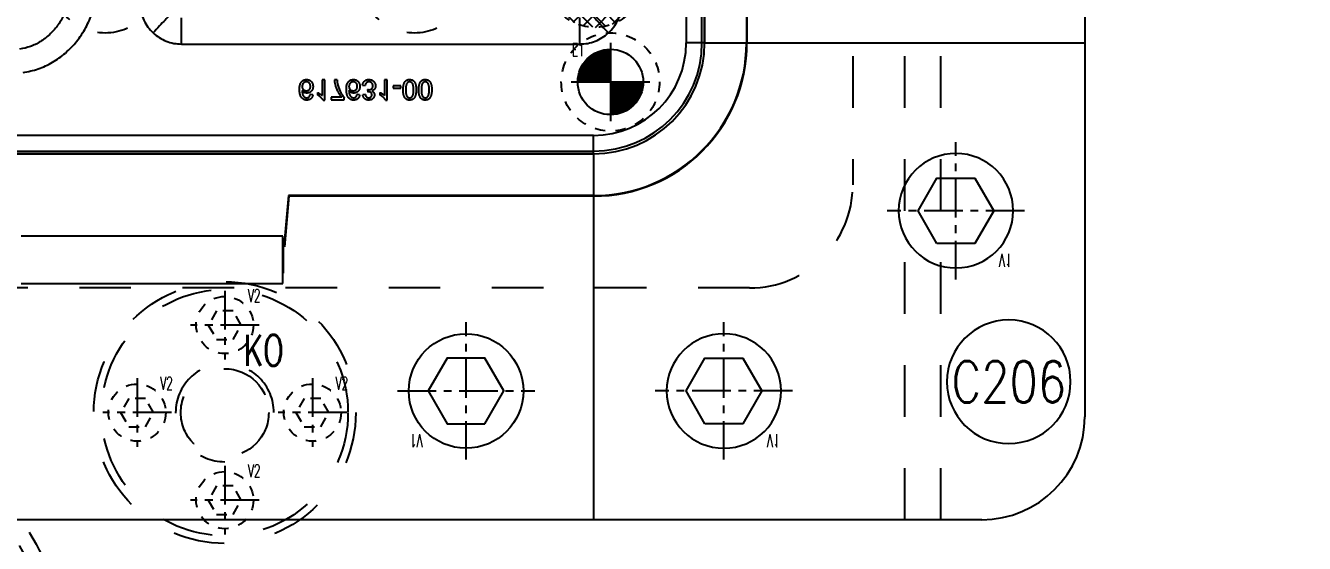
# Model space of a CAD drawing. Extents: x 14103 to 19353, y -3233 to 932.
# Drawn here: x 14914.5 to 15162.5, y 189.5 to 290 of the extents above; entities that cross this region are included whole.
import ezdxf
from ezdxf.enums import TextEntityAlignment as Align

# ---------------------------------------------------------------- set-up
doc = ezdxf.new("R2010")
doc.units = 0
doc.header["$LTSCALE"] = 20
doc.header["$MEASUREMENT"] = 0
doc.linetypes.add('CENTER', pattern=[0.6, 0.375, -0.075, 0.075, -0.075])
doc.linetypes.add('HIDDEN', pattern=[0.2, 0.1, -0.1])
doc.layers.get('0').update_dxf_attribs({"linetype": 'CONTINUOUS'})
doc.layers.get('DEFPOINTS').update_dxf_attribs({"linetype": 'CONTINUOUS'})
for name, color, linetype in [('3a', 7, 'CONTINUOUS'), ('3a-ep', 7, 'CONTINUOUS'), ('DIM', 3, 'CONTINUOUS'), ('HIDDEN', 2, 'HIDDEN'), ('HOLD DOWN', 7, 'CONTINUOUS'), ('MXB', 3, 'CONTINUOUS'), ('SCREW', 7, 'CONTINUOUS'), ('SUP', 4, 'HIDDEN'), ('WATER', 9, 'HIDDEN')]:
    doc.layers.add(name, color=color, linetype=linetype)
doc.styles.add('lxy2', font='txt.shx', dxfattribs={"width": 0.6})
doc.styles.add('LXY4', font='simplex.shx', dxfattribs={"width": 0.7, "height": 6})
doc.styles.get("Standard").update_dxf_attribs({"font": 'txt.shx', "width": 0.5, "bigfont": 'hztxt.shx'})
doc.dimstyles.new('10', dxfattribs={"dimtxt": 10, "dimasz": 5, "dimexe": 2.5, "dimexo": 0, "dimgap": 1, "dimtad": 0, "dimdsep": 46, "dimtxsty": 'lxy2', "dimcen": -3, "dimclrd": 113, "dimclre": 113, "dimclrt": 3, "dimazin": 2, "dimtfac": 1, "dimtofl": 0, "dimtmove": 0, "dimatfit": 3, "dimfxl": 1, "dimtolj": 1, "dimtzin": 0, "dimarcsym": 0})
doc.dimstyles.new('15', dxfattribs={"dimtxt": 15, "dimasz": 8, "dimexe": 8, "dimexo": 0, "dimgap": 1, "dimtad": 0, "dimdsep": 46, "dimtxsty": 'lxy2', "dimcen": -3, "dimclrd": 113, "dimclre": 113, "dimclrt": 3, "dimazin": 2, "dimtfac": 1, "dimtofl": 0, "dimtmove": 0, "dimatfit": 3, "dimfxl": 1, "dimtolj": 1, "dimtzin": 0, "dimarcsym": 0})

# ---------------------------------------------------------------- blocks, each defined once
blk = doc.blocks.new('*D282')
at = {"layer": 'DEFPOINTS', "color": 0}
for p in [(15211.53, 699.09), (15315.84, 699.09), (14749.94, 164.09)]:
    blk.add_point(p, dxfattribs=at)
at = {"layer": 'DIM', "color": 113, "lineweight": -2}
blk.add_line((15211.53, 699.09), (15315.84, 699.09), dxfattribs=at)
at = {"layer": 'DIM', "color": 3, "insert": (15328.84, 699.09), "char_height": 15, "attachment_point": 5, "style": 'lxy2'}
blk.add_mtext('\\A1;535', dxfattribs=at)
blk = doc.blocks.new('*D109')
at = {"layer": 'DEFPOINTS', "color": 0}
for p in [(15292.93, 299.09), (15315.84, 299.09), (14749.94, 164.09)]:
    blk.add_point(p, dxfattribs=at)
at = {"layer": 'DIM', "color": 113, "lineweight": -2}
blk.add_line((15292.93, 299.09), (15315.84, 299.09), dxfattribs=at)
at = {"layer": 'DIM', "color": 3, "insert": (15323.84, 299.09), "char_height": 10, "attachment_point": 5, "style": 'lxy2'}
blk.add_mtext('\\A1;135', dxfattribs=at)
blk = doc.blocks.new('*D108')
at = {"layer": 'DEFPOINTS', "color": 0}
for p in [(15292.93, 357.09), (15315.84, 357.09), (14749.94, 164.09)]:
    blk.add_point(p, dxfattribs=at)
at = {"layer": 'DIM', "color": 113, "lineweight": -2}
blk.add_line((15292.93, 357.09), (15315.84, 357.09), dxfattribs=at)
at = {"layer": 'DIM', "color": 3, "insert": (15323.84, 357.09), "char_height": 10, "attachment_point": 5, "style": 'lxy2'}
blk.add_mtext('\\A1;193', dxfattribs=at)
blk = doc.blocks.new('*D107')
at = {"layer": 'DEFPOINTS', "color": 0}
for p in [(15292.93, 414.09), (15315.84, 414.09), (14749.94, 164.09)]:
    blk.add_point(p, dxfattribs=at)
at = {"layer": 'DIM', "color": 113, "lineweight": -2}
blk.add_line((15292.93, 414.09), (15315.84, 414.09), dxfattribs=at)
at = {"layer": 'DIM', "color": 3, "insert": (15324.34, 414.09), "char_height": 10, "attachment_point": 5, "style": 'lxy2'}
blk.add_mtext('\\A1;250', dxfattribs=at)
blk = doc.blocks.new('*D106')
at = {"layer": 'DEFPOINTS', "color": 0}
for p in [(15292.93, 479.09), (15315.84, 479.09), (14749.94, 164.09)]:
    blk.add_point(p, dxfattribs=at)
at = {"layer": 'DIM', "color": 113, "lineweight": -2}
blk.add_line((15292.93, 479.09), (15315.84, 479.09), dxfattribs=at)
at = {"layer": 'DIM', "color": 3, "insert": (15323.84, 479.09), "char_height": 10, "attachment_point": 5, "style": 'lxy2'}
blk.add_mtext('\\A1;315', dxfattribs=at)
blk = doc.blocks.new('*D105')
at = {"layer": 'DEFPOINTS', "color": 0}
for p in [(15292.93, 542.09), (15315.84, 542.09), (14749.94, 164.09)]:
    blk.add_point(p, dxfattribs=at)
at = {"layer": 'DIM', "color": 113, "lineweight": -2}
blk.add_line((15292.93, 542.09), (15315.84, 542.09), dxfattribs=at)
at = {"layer": 'DIM', "color": 3, "insert": (15324.84, 542.09), "char_height": 10, "attachment_point": 5, "style": 'lxy2'}
blk.add_mtext('\\A1;378', dxfattribs=at)
blk = doc.blocks.new('*D104')
at = {"layer": 'DEFPOINTS', "color": 0}
for p in [(15292.93, 604.09), (15315.84, 604.09), (14749.94, 164.09)]:
    blk.add_point(p, dxfattribs=at)
at = {"layer": 'DIM', "color": 113, "lineweight": -2}
blk.add_line((15292.93, 604.09), (15315.84, 604.09), dxfattribs=at)
at = {"layer": 'DIM', "color": 3, "insert": (15324.34, 604.09), "char_height": 10, "attachment_point": 5, "style": 'lxy2'}
blk.add_mtext('\\A1;440', dxfattribs=at)
blk = doc.blocks.new('*D103')
at = {"layer": 'DEFPOINTS', "color": 0}
for p in [(15299.94, 864.09), (15315.84, 864.09), (14749.94, 164.09)]:
    blk.add_point(p, dxfattribs=at)
at = {"layer": 'DIM', "color": 113, "lineweight": -2}
blk.add_line((15299.94, 864.09), (15315.84, 864.09), dxfattribs=at)
at = {"layer": 'DIM', "color": 3, "insert": (15323.84, 864.09), "char_height": 10, "attachment_point": 5, "style": 'lxy2'}
blk.add_mtext('\\A1;700', dxfattribs=at)
blk = doc.blocks.new('MXB_ITEM')
blk.add_circle((0, 0), 6)
at = {"width": 0.8}
blk.add_attdef('ITEM', text='', height=4, dxfattribs=at).set_placement((0, 0), align=Align.MIDDLE_CENTER)
blk = doc.blocks.new('AC_LXY_BLK610')
at = {"layer": 'SCREW', "color": 1, "linetype": 'CENTER'}
for p, q in [((0, 13.33), (0, -13.34)), ((13.33, 0), (-13.34, 0))]:
    blk.add_line(p, q, dxfattribs=at)
at = {"layer": 'SCREW', "color": 0, "linetype": 'ByBlock'}
blk.add_lwpolyline([(-3.67, 6.35), (-7.33, 0), (-3.67, -6.35), (3.67, -6.35), (7.33, 0), (3.67, 6.35)], close=True, dxfattribs=at)
blk.add_circle((0, 0), 11.11, dxfattribs=at)
at = {"layer": 'SCREW', "style": 'lxy2', "width": 0.6}
blk.add_text('V1', height=2.5, dxfattribs=at).set_placement((9.63, 9.63), align=Align.MIDDLE_CENTER)
blk = doc.blocks.new('AC_LXY_BLK617')
at = {"layer": 'SCREW', "color": 1, "linetype": 'CENTER'}
for p, q in [((0, 6.66), (0, -6.66)), ((6.66, 0), (-6.66, 0))]:
    blk.add_line(p, q, dxfattribs=at)
at = {"layer": 'SCREW', "color": 2, "linetype": 'HIDDEN'}
blk.add_lwpolyline([(-1.6, 2.77), (-3.2, 0), (-1.6, -2.77), (1.6, -2.77), (3.2, 0), (1.6, 2.77)], close=True, dxfattribs=at)
blk.add_circle((0, 0), 5.55, dxfattribs=at)
at = {"layer": 'SCREW', "style": 'lxy2', "width": 0.6}
blk.add_text('V2', height=2.5, dxfattribs=at).set_placement((5.69, 5.69), align=Align.MIDDLE_CENTER)

msp = doc.modelspace()

# ---------------------------------------------------------------- hatches: boundary and pattern name
at = {"layer": 'WATER', "linetype": 'ByBlock'}
h = msp.add_hatch(dxfattribs=at)
h.set_pattern_fill('ANSI37', color=256, scale=15, angle=90, style=0)
h.set_pattern_definition([(45, (14283.6489, -14905.852), (1.32582521, -1.32582521), []), (315, (14283.6489, -14905.852), (-1.32582521, -1.32582521), [])])
edge = h.paths.add_edge_path(flags=16)
edge.add_arc((15024.943, 299.09), 7, 0, 360)
edge = h.paths.add_edge_path()
edge.add_arc((15024.943, 299.09), 9.396, 0, 360)

# ---------------------------------------------------------------- linework, layer by layer
at = {"layer": '3a', "color": 4, "linetype": 'Continuous'}
for p, q in [((15042.634, 598.822), (15042.634, 286.674)), ((15045.678, 286.674), (15045.678, 599.094)), ((15046.213, 599.238), (15046.213, 286.674)), ((15054.32, 375.864), (15054.32, 286.674)), ((15054.426, 375.935), (15054.426, 286.674)), ((14944.766, 286.446), (14944.766, 291.509)), ((15022.018, 286.446), (15022.018, 291.509)), ((14944.766, 286.446), (15022.018, 286.446)), ((15046.213, 286.674), (15042.634, 286.674)), ((15054.32, 286.674), (15054.426, 286.674)), ((14972.535, 279.51), (14972.03, 279.51)), ((14972.03, 279.51), (14972.03, 276.441)), ((14972.535, 275.571), (14972.535, 279.51)), ((14974.909, 279.51), (14974.404, 279.51)), ((14979.857, 278.45), (14980.362, 278.399)), ((14984.15, 279.51), (14984.15, 276.441)), ((14984.655, 279.51), (14984.15, 279.51)), ((14984.655, 275.571), (14984.655, 279.51)), ((14985.816, 278.349), (14985.816, 277.894)), ((14987.281, 278.349), (14985.816, 278.349)), ((14985.816, 277.894), (14987.281, 277.894)), ((14987.281, 277.894), (14987.281, 278.349)), ((14970.213, 276.581), (14969.708, 276.632)), ((14971.122, 277.022), (14971.122, 276.556)), ((14972.21, 275.571), (14972.535, 275.571)), ((14973.798, 276.127), (14973.798, 275.622)), ((14975.818, 276.127), (14973.798, 276.127)), ((14973.798, 275.622), (14976.323, 275.622)), ((14976.323, 275.622), (14976.323, 276.031)), ((14979.302, 276.581), (14978.797, 276.632)), ((14980.413, 276.632), (14979.908, 276.581)), ((14980.812, 277.642), (14980.863, 277.196)), ((14983.241, 277.022), (14983.241, 276.556)), ((14984.33, 275.571), (14984.655, 275.571)), ((15024.662, 268.702), (14475.222, 268.702)), ((15024.662, 265.123), (15024.662, 268.702)), ((14475.222, 265.659), (15024.662, 265.659)), ((15024.662, 265.123), (14475.222, 265.123)), ((14965.481, 257.016), (14964.607, 247.067)), ((14965.578, 256.91), (14964.714, 247.067)), ((15024.662, 257.016), (14965.481, 257.016)), ((14965.481, 257.016), (14965.578, 256.91)), ((15024.662, 256.91), (14965.578, 256.91)), ((15024.662, 256.91), (15024.662, 257.016)), ((14964.413, 249.119), (14913.663, 249.119)), ((14964.413, 239.941), (14964.413, 249.119)), ((14964.516, 247.067), (14964.607, 247.067)), ((14964.516, 241.992), (14964.516, 247.067)), ((14913.663, 239.941), (14964.413, 239.941))]:
    msp.add_line(p, q, dxfattribs=at)
for radius, end in [(21.551, 360), (17.972, 360), (21.016, 360), (29.764, 0), (29.658, 0)]:
    msp.add_arc((15024.662, 286.674), radius, 270, end, dxfattribs=at)
for points in [[(14923.518, 299.148), (14923.341, 296.636), (14922.793, 294.221), (14921.891, 291.977), (14920.662, 289.973), (14919.144, 288.272), (14917.384, 286.925), (14915.437, 285.974), (14913.361, 285.448)], [(14914.019, 280.905), (14916.962, 281.627), (14919.731, 282.909), (14922.239, 284.711), (14924.41, 286.976), (14926.177, 289.636), (14927.485, 292.609), (14928.295, 295.802), (14928.581, 299.118)], [(14936.686, 293.981), (14936.933, 292.482), (14937.455, 291.057), (14938.233, 289.754), (14939.24, 288.62)], [(15027.544, 288.62), (15028.552, 289.754), (15029.33, 291.057), (15029.852, 292.482), (15030.099, 293.981)], [(14942.685, 292.315), (14942.335, 291.939), (14941.568, 291.117), (14940.488, 289.958), (14939.24, 288.62)], [(15024.099, 292.315), (15024.449, 291.939), (15025.216, 291.117), (15026.297, 289.958), (15027.544, 288.62)], [(14939.24, 288.62), (14940.441, 287.694), (14941.795, 287.009), (14943.254, 286.588), (14944.766, 286.446)], [(15022.018, 286.446), (15023.531, 286.588), (15024.989, 287.009), (15026.343, 287.694), (15027.544, 288.62)], [(14967.637, 277.666), (14967.644, 277.91), (14967.661, 278.137), (14967.692, 278.345), (14967.733, 278.536), (14967.788, 278.709), (14967.853, 278.863), (14967.932, 279.001), (14968.022, 279.12), (14968.122, 279.223), (14968.229, 279.313), (14968.343, 279.389), (14968.463, 279.45), (14968.592, 279.498), (14968.727, 279.533), (14968.869, 279.554), (14969.018, 279.561)], [(14968.979, 279.106), (14968.861, 279.099), (14968.75, 279.078), (14968.646, 279.042), (14968.549, 278.992), (14968.461, 278.929), (14968.382, 278.852), (14968.313, 278.762), (14968.253, 278.66), (14968.205, 278.549), (14968.17, 278.436), (14968.149, 278.321), (14968.142, 278.203)], [(14968.142, 278.203), (14968.146, 278.114), (14968.157, 278.029), (14968.175, 277.949), (14968.201, 277.873), (14968.235, 277.802), (14968.276, 277.735), (14968.324, 277.672), (14968.38, 277.613), (14968.441, 277.561), (14968.506, 277.516), (14968.573, 277.477), (14968.644, 277.445), (14968.718, 277.421), (14968.795, 277.404), (14968.876, 277.393), (14968.96, 277.389)], [(14968.96, 277.389), (14969.05, 277.393), (14969.135, 277.404), (14969.215, 277.421), (14969.291, 277.445), (14969.361, 277.477), (14969.428, 277.516), (14969.488, 277.561), (14969.544, 277.613), (14969.595, 277.673), (14969.638, 277.737), (14969.674, 277.805), (14969.704, 277.88), (14969.728, 277.959), (14969.745, 278.044), (14969.755, 278.134), (14969.758, 278.229)], [(14969.758, 278.229), (14969.755, 278.327), (14969.745, 278.421), (14969.727, 278.509), (14969.704, 278.592), (14969.674, 278.67), (14969.636, 278.742), (14969.592, 278.809), (14969.541, 278.87), (14969.485, 278.926), (14969.424, 278.974), (14969.36, 279.014), (14969.292, 279.047), (14969.22, 279.073), (14969.143, 279.091), (14969.064, 279.102), (14968.979, 279.106)], [(14969.018, 279.561), (14969.106, 279.558), (14969.192, 279.55), (14969.276, 279.537), (14969.357, 279.518), (14969.436, 279.494), (14969.513, 279.465), (14969.587, 279.431), (14969.659, 279.391), (14969.727, 279.346), (14969.792, 279.297), (14969.853, 279.243), (14969.91, 279.184), (14969.964, 279.12), (14970.014, 279.053), (14970.06, 278.98), (14970.102, 278.903), (14970.172, 278.74), (14970.223, 278.571), (14970.253, 278.395), (14970.263, 278.213)], [(14970.263, 278.213), (14970.258, 278.075), (14970.242, 277.944), (14970.215, 277.819), (14970.178, 277.7), (14970.131, 277.588), (14970.072, 277.483), (14970.003, 277.384), (14969.923, 277.292), (14969.835, 277.208), (14969.744, 277.135), (14969.648, 277.075), (14969.547, 277.024), (14969.442, 276.985), (14969.332, 276.957), (14969.218, 276.94), (14969.099, 276.935)], [(14974.404, 279.51), (14974.409, 279.393), (14974.419, 279.269), (14974.434, 279.139), (14974.454, 279.003), (14974.481, 278.862), (14974.513, 278.713), (14974.549, 278.559), (14974.592, 278.4), (14974.691, 278.077), (14974.809, 277.761), (14974.947, 277.45), (14975.105, 277.145), (14975.19, 276.997), (14975.275, 276.855), (14975.362, 276.719), (14975.451, 276.589), (14975.54, 276.465), (14975.632, 276.346), (14975.724, 276.233), (14975.818, 276.127)], [(14974.909, 279.51), (14974.934, 279.225), (14974.971, 278.952), (14975.021, 278.69), (14975.083, 278.44)], [(14975.083, 278.44), (14975.188, 278.096), (14975.313, 277.756), (14975.457, 277.421), (14975.621, 277.09), (14975.708, 276.93), (14975.785, 276.797)], [(14976.727, 277.666), (14976.733, 277.91), (14976.75, 278.137), (14976.781, 278.345), (14976.823, 278.536), (14976.877, 278.709), (14976.943, 278.863), (14977.022, 279.001), (14977.112, 279.12), (14977.211, 279.223), (14977.318, 279.313), (14977.432, 279.389), (14977.553, 279.45), (14977.681, 279.498), (14977.816, 279.533), (14977.958, 279.554), (14978.107, 279.561)], [(14978.069, 279.106), (14977.95, 279.099), (14977.839, 279.078), (14977.736, 279.042), (14977.639, 278.992), (14977.55, 278.929), (14977.472, 278.852), (14977.402, 278.762), (14977.342, 278.66), (14977.294, 278.549), (14977.259, 278.436), (14977.239, 278.321), (14977.232, 278.203)], [(14977.232, 278.203), (14977.236, 278.114), (14977.247, 278.029), (14977.265, 277.949), (14977.291, 277.873), (14977.325, 277.802), (14977.366, 277.735), (14977.414, 277.672), (14977.47, 277.613), (14977.531, 277.561), (14977.595, 277.516), (14977.662, 277.477), (14977.733, 277.445), (14977.808, 277.421), (14977.885, 277.404), (14977.965, 277.393), (14978.049, 277.389)], [(14978.049, 277.389), (14978.139, 277.393), (14978.224, 277.404), (14978.305, 277.421), (14978.38, 277.445), (14978.451, 277.477), (14978.517, 277.516), (14978.578, 277.561), (14978.634, 277.613), (14978.684, 277.673), (14978.728, 277.737), (14978.764, 277.805), (14978.794, 277.88), (14978.818, 277.959), (14978.834, 278.044), (14978.844, 278.134), (14978.848, 278.229)], [(14978.848, 278.229), (14978.844, 278.327), (14978.834, 278.421), (14978.817, 278.509), (14978.793, 278.592), (14978.763, 278.67), (14978.725, 278.742), (14978.681, 278.809), (14978.631, 278.87), (14978.575, 278.926), (14978.514, 278.974), (14978.45, 279.014), (14978.381, 279.047), (14978.309, 279.073), (14978.233, 279.091), (14978.153, 279.102), (14978.069, 279.106)], [(14978.107, 279.561), (14978.196, 279.558), (14978.282, 279.55), (14978.365, 279.537), (14978.447, 279.518), (14978.526, 279.494), (14978.602, 279.465), (14978.676, 279.431), (14978.748, 279.391), (14978.817, 279.346), (14978.881, 279.297), (14978.942, 279.243), (14979, 279.184), (14979.053, 279.12), (14979.103, 279.053), (14979.149, 278.98), (14979.192, 278.903), (14979.262, 278.74), (14979.312, 278.571), (14979.342, 278.395), (14979.345, 278.36)], [(14979.353, 278.213), (14979.347, 278.075), (14979.331, 277.944), (14979.304, 277.819), (14979.267, 277.7), (14979.26, 277.679)], [(14979.345, 278.36), (14979.353, 278.213)], [(14979.857, 278.45), (14979.874, 278.57), (14979.899, 278.685), (14979.933, 278.793), (14979.977, 278.896), (14980.029, 278.993), (14980.067, 279.053)], [(14980.067, 279.053), (14980.09, 279.086), (14980.16, 279.171), (14980.24, 279.251), (14980.327, 279.324), (14980.418, 279.387), (14980.516, 279.44), (14980.618, 279.483), (14980.726, 279.517), (14980.84, 279.542), (14980.959, 279.556), (14981.083, 279.561)], [(14981.101, 279.106), (14981.028, 279.104), (14980.958, 279.096), (14980.893, 279.083), (14980.83, 279.065), (14980.773, 279.042), (14980.718, 279.013), (14980.668, 278.979), (14980.621, 278.941), (14980.578, 278.896), (14980.538, 278.844), (14980.501, 278.787), (14980.467, 278.723), (14980.436, 278.652), (14980.408, 278.574), (14980.384, 278.49), (14980.362, 278.399)], [(14981.083, 279.561), (14981.221, 279.555), (14981.353, 279.539), (14981.478, 279.51), (14981.597, 279.471), (14981.711, 279.42), (14981.818, 279.359), (14981.919, 279.285), (14982.015, 279.201), (14982.101, 279.109), (14982.176, 279.012), (14982.239, 278.91), (14982.29, 278.802), (14982.33, 278.69), (14982.359, 278.574), (14982.377, 278.452), (14982.382, 278.325)], [(14981.877, 278.321), (14981.874, 278.403), (14981.864, 278.481), (14981.847, 278.556), (14981.825, 278.628), (14981.795, 278.696), (14981.758, 278.761), (14981.715, 278.822), (14981.665, 278.881), (14981.61, 278.933), (14981.55, 278.979), (14981.486, 279.018), (14981.418, 279.05), (14981.346, 279.075), (14981.268, 279.092), (14981.187, 279.103), (14981.101, 279.106)], [(14981.139, 277.588), (14981.218, 277.591), (14981.293, 277.601), (14981.365, 277.617), (14981.432, 277.64), (14981.497, 277.669), (14981.558, 277.705), (14981.615, 277.747), (14981.669, 277.796), (14981.718, 277.849), (14981.76, 277.906), (14981.796, 277.967), (14981.825, 278.031), (14981.848, 278.098), (14981.864, 278.169), (14981.874, 278.243), (14981.877, 278.321)], [(14982.382, 278.325), (14982.379, 278.232), (14982.37, 278.142), (14982.355, 278.057), (14982.333, 277.975), (14982.306, 277.897), (14982.272, 277.824), (14982.232, 277.754), (14982.186, 277.688), (14982.135, 277.628), (14982.078, 277.572), (14982.017, 277.522), (14981.952, 277.478), (14981.881, 277.438), (14981.806, 277.405), (14981.727, 277.377), (14981.643, 277.354)], [(14987.735, 277.568), (14987.741, 277.834), (14987.759, 278.081), (14987.766, 278.152)], [(14987.766, 278.152), (14987.789, 278.31), (14987.83, 278.522), (14987.877, 278.693)], [(14987.877, 278.693), (14987.884, 278.714), (14987.95, 278.888), (14988.028, 279.044), (14988.118, 279.181)], [(14988.118, 279.181), (14988.201, 279.27), (14988.293, 279.347), (14988.391, 279.412), (14988.497, 279.466), (14988.611, 279.507), (14988.732, 279.537), (14988.861, 279.554), (14988.997, 279.561)], [(14988.997, 279.106), (14988.919, 279.102), (14988.844, 279.088), (14988.772, 279.065), (14988.702, 279.033), (14988.637, 278.991), (14988.575, 278.941), (14988.515, 278.881), (14988.459, 278.812), (14988.407, 278.728), (14988.363, 278.623), (14988.325, 278.499), (14988.294, 278.354), (14988.271, 278.187), (14988.253, 278.001), (14988.243, 277.793), (14988.24, 277.566)], [(14988.997, 279.561), (14989.102, 279.558), (14989.201, 279.547), (14989.296, 279.53), (14989.386, 279.506), (14989.472, 279.476), (14989.553, 279.438), (14989.629, 279.394), (14989.701, 279.343), (14989.769, 279.285), (14989.832, 279.221), (14989.891, 279.149), (14989.945, 279.071), (14989.996, 278.986), (14990.041, 278.894), (14990.083, 278.795), (14990.12, 278.69), (14990.153, 278.577), (14990.181, 278.457), (14990.205, 278.328), (14990.225, 278.192), (14990.24, 278.047), (14990.251, 277.896), (14990.258, 277.736), (14990.26, 277.568)], [(14989.755, 277.566), (14989.752, 277.793), (14989.741, 278), (14989.724, 278.186), (14989.7, 278.352), (14989.67, 278.497), (14989.632, 278.622), (14989.588, 278.727), (14989.536, 278.81), (14989.48, 278.88), (14989.42, 278.94), (14989.358, 278.991), (14989.293, 279.032), (14989.223, 279.064), (14989.151, 279.088), (14989.076, 279.102), (14988.997, 279.106)], [(14990.765, 277.568), (14990.771, 277.834), (14990.789, 278.081), (14990.796, 278.152)], [(14990.796, 278.152), (14990.818, 278.31), (14990.86, 278.522), (14990.907, 278.693)], [(14990.907, 278.693), (14990.914, 278.714), (14990.98, 278.888), (14991.058, 279.044), (14991.148, 279.181)], [(14991.148, 279.181), (14991.231, 279.27), (14991.323, 279.347), (14991.421, 279.412), (14991.527, 279.466), (14991.641, 279.507), (14991.762, 279.537), (14991.891, 279.554), (14992.027, 279.561)], [(14992.027, 279.106), (14991.949, 279.102), (14991.873, 279.088), (14991.802, 279.065), (14991.732, 279.033), (14991.667, 278.991), (14991.604, 278.941), (14991.544, 278.881), (14991.488, 278.812), (14991.437, 278.728), (14991.393, 278.623), (14991.355, 278.499), (14991.324, 278.354), (14991.301, 278.187), (14991.283, 278.001), (14991.273, 277.793), (14991.27, 277.566)], [(14992.027, 279.561), (14992.131, 279.558), (14992.231, 279.547), (14992.326, 279.53), (14992.415, 279.506), (14992.501, 279.476), (14992.583, 279.438), (14992.659, 279.394), (14992.731, 279.343), (14992.799, 279.285), (14992.862, 279.221), (14992.92, 279.149), (14992.975, 279.071), (14993.025, 278.986), (14993.071, 278.894), (14993.113, 278.795), (14993.15, 278.69), (14993.182, 278.577), (14993.211, 278.457), (14993.235, 278.328), (14993.255, 278.192), (14993.27, 278.047), (14993.281, 277.896), (14993.287, 277.736), (14993.29, 277.568)], [(14992.785, 277.566), (14992.782, 277.793), (14992.771, 278), (14992.754, 278.186), (14992.73, 278.352), (14992.7, 278.497), (14992.662, 278.622), (14992.617, 278.727), (14992.566, 278.81), (14992.51, 278.88), (14992.45, 278.94), (14992.388, 278.991), (14992.322, 279.032), (14992.253, 279.064), (14992.181, 279.088), (14992.105, 279.102), (14992.027, 279.106)], [(14968.066, 276.019), (14968.014, 276.086), (14967.965, 276.157), (14967.92, 276.233), (14967.879, 276.315), (14967.84, 276.401), (14967.804, 276.491), (14967.773, 276.588), (14967.745, 276.688), (14967.719, 276.794), (14967.697, 276.903), (14967.679, 277.019), (14967.664, 277.138), (14967.652, 277.263), (14967.644, 277.393), (14967.639, 277.527), (14967.637, 277.666)], [(14969.076, 275.571), (14968.921, 275.579), (14968.775, 275.599), (14968.636, 275.635), (14968.506, 275.684), (14968.384, 275.746), (14968.27, 275.823), (14968.164, 275.914), (14968.066, 276.019)], [(14968.142, 277.454), (14968.145, 277.314), (14968.152, 277.182), (14968.164, 277.06), (14968.179, 276.947), (14968.198, 276.843), (14968.221, 276.747), (14968.249, 276.661), (14968.279, 276.584), (14968.35, 276.447), (14968.428, 276.329), (14968.516, 276.227), (14968.612, 276.143)], [(14969.099, 276.935), (14968.962, 276.943), (14968.829, 276.967), (14968.698, 277.007), (14968.57, 277.063), (14968.448, 277.135), (14968.336, 277.224), (14968.235, 277.331), (14968.142, 277.454)], [(14968.612, 276.143), (14968.714, 276.091), (14968.82, 276.055), (14968.929, 276.033), (14969.042, 276.026)], [(14969.042, 276.026), (14969.113, 276.029), (14969.181, 276.039), (14969.245, 276.054), (14969.307, 276.076), (14969.366, 276.105), (14969.422, 276.14), (14969.475, 276.181), (14969.525, 276.228)], [(14970.213, 276.581), (14970.194, 276.466), (14970.168, 276.357), (14970.134, 276.256), (14970.092, 276.159), (14970.043, 276.07), (14969.986, 275.986), (14969.922, 275.91), (14969.85, 275.84), (14969.772, 275.777), (14969.689, 275.722), (14969.6, 275.676), (14969.506, 275.639), (14969.406, 275.609), (14969.301, 275.588), (14969.191, 275.575), (14969.076, 275.571)], [(14969.525, 276.228), (14969.581, 276.301), (14969.629, 276.392), (14969.672, 276.503), (14969.708, 276.632)], [(14971.122, 277.022), (14971.231, 276.975), (14971.347, 276.918), (14971.47, 276.85), (14971.6, 276.772), (14971.727, 276.69), (14971.841, 276.607), (14971.942, 276.524), (14972.03, 276.441)], [(14972.21, 275.571), (14972.139, 275.699), (14972.047, 275.829), (14971.934, 275.961), (14971.799, 276.095), (14971.648, 276.226), (14971.484, 276.346), (14971.309, 276.456), (14971.122, 276.556)], [(14975.785, 276.797), (14975.796, 276.778), (14975.882, 276.634), (14975.97, 276.498), (14976.058, 276.369), (14976.146, 276.248), (14976.234, 276.136), (14976.323, 276.031)], [(14976.763, 277.062), (14976.754, 277.138), (14976.742, 277.263), (14976.733, 277.393), (14976.728, 277.527), (14976.727, 277.666)], [(14976.888, 276.509), (14976.862, 276.588), (14976.834, 276.688), (14976.809, 276.794), (14976.787, 276.903), (14976.768, 277.019), (14976.763, 277.062)], [(14977.156, 276.019), (14977.104, 276.086), (14977.055, 276.157), (14977.01, 276.233), (14976.968, 276.315), (14976.929, 276.401), (14976.894, 276.491), (14976.888, 276.509)], [(14978.165, 275.571), (14978.01, 275.579), (14977.864, 275.599), (14977.726, 275.635), (14977.595, 275.684), (14977.474, 275.746), (14977.359, 275.823), (14977.254, 275.914), (14977.156, 276.019)], [(14978.189, 276.935), (14978.051, 276.943), (14977.918, 276.967), (14977.787, 277.007), (14977.659, 277.063), (14977.538, 277.135), (14977.426, 277.224), (14977.324, 277.331), (14977.232, 277.454)], [(14977.232, 277.454), (14977.235, 277.314), (14977.242, 277.182), (14977.254, 277.06), (14977.269, 276.947), (14977.288, 276.843), (14977.311, 276.747), (14977.338, 276.661), (14977.369, 276.584), (14977.439, 276.447), (14977.517, 276.329), (14977.606, 276.227), (14977.702, 276.143)], [(14977.702, 276.143), (14977.804, 276.091), (14977.909, 276.055), (14978.018, 276.033), (14978.132, 276.026)], [(14978.132, 276.026), (14978.202, 276.029), (14978.27, 276.039), (14978.335, 276.054), (14978.396, 276.076), (14978.455, 276.105), (14978.511, 276.14), (14978.564, 276.181), (14978.615, 276.228)], [(14979.302, 276.581), (14979.283, 276.466), (14979.257, 276.357), (14979.223, 276.256), (14979.181, 276.159), (14979.132, 276.07), (14979.076, 275.986), (14979.012, 275.91), (14978.94, 275.84), (14978.862, 275.777), (14978.778, 275.722), (14978.689, 275.676), (14978.595, 275.639), (14978.496, 275.609), (14978.391, 275.588), (14978.28, 275.575), (14978.165, 275.571)], [(14979.26, 277.679), (14979.22, 277.588), (14979.162, 277.483), (14979.092, 277.384), (14979.012, 277.292), (14978.925, 277.208), (14978.833, 277.135), (14978.737, 277.075), (14978.636, 277.024), (14978.531, 276.985), (14978.421, 276.957), (14978.307, 276.94), (14978.189, 276.935)], [(14978.615, 276.228), (14978.67, 276.301), (14978.719, 276.392), (14978.762, 276.503), (14978.797, 276.632)], [(14981.06, 275.571), (14980.949, 275.575), (14980.842, 275.588), (14980.74, 275.609), (14980.643, 275.638), (14980.55, 275.675), (14980.462, 275.72), (14980.379, 275.773), (14980.3, 275.836), (14980.227, 275.905), (14980.16, 275.982), (14980.101, 276.065), (14980.049, 276.155), (14980.003, 276.251), (14979.965, 276.354), (14979.933, 276.465), (14979.908, 276.581)], [(14980.413, 276.632), (14980.427, 276.559), (14980.445, 276.49), (14980.468, 276.426), (14980.494, 276.367), (14980.524, 276.312), (14980.558, 276.263), (14980.596, 276.218), (14980.638, 276.177), (14980.731, 276.111), (14980.835, 276.064), (14980.949, 276.035), (14981.076, 276.026)], [(14980.812, 277.642), (14980.906, 277.618), (14980.991, 277.602), (14981.069, 277.591), (14981.139, 277.588)], [(14981.675, 276.589), (14981.671, 276.663), (14981.661, 276.733), (14981.643, 276.798), (14981.619, 276.857), (14981.586, 276.911), (14981.548, 276.961), (14981.501, 277.005), (14981.448, 277.045), (14981.331, 277.109), (14981.207, 277.156), (14981.075, 277.183), (14980.937, 277.193), (14980.863, 277.196), (14980.862, 277.197)], [(14982.18, 276.573), (14982.172, 276.443), (14982.146, 276.317), (14982.101, 276.195), (14982.041, 276.076), (14981.963, 275.965), (14981.87, 275.867), (14981.761, 275.781), (14981.638, 275.706), (14981.503, 275.647), (14981.361, 275.605), (14981.214, 275.58), (14981.06, 275.571)], [(14981.076, 276.026), (14981.14, 276.028), (14981.202, 276.036), (14981.26, 276.048), (14981.316, 276.066), (14981.368, 276.088), (14981.418, 276.116), (14981.465, 276.148), (14981.508, 276.185), (14981.548, 276.226), (14981.581, 276.271), (14981.61, 276.317), (14981.634, 276.367), (14981.652, 276.418), (14981.665, 276.473), (14981.673, 276.529), (14981.675, 276.589)], [(14981.643, 277.354), (14981.768, 277.288), (14981.877, 277.212), (14981.969, 277.125), (14982.045, 277.028), (14982.104, 276.922), (14982.146, 276.812), (14982.172, 276.695), (14982.18, 276.573)], [(14983.241, 277.022), (14983.35, 276.975), (14983.466, 276.918), (14983.59, 276.85), (14983.72, 276.772), (14983.846, 276.69), (14983.96, 276.607), (14984.061, 276.524), (14984.15, 276.441)], [(14984.33, 275.571), (14984.259, 275.699), (14984.166, 275.829), (14984.053, 275.961), (14983.919, 276.095), (14983.767, 276.226), (14983.604, 276.346), (14983.429, 276.456), (14983.241, 276.556)], [(14988.997, 275.571), (14988.894, 275.575), (14988.795, 275.585), (14988.701, 275.602), (14988.611, 275.626), (14988.525, 275.656), (14988.444, 275.693), (14988.368, 275.737), (14988.296, 275.788), (14988.228, 275.845), (14988.165, 275.91), (14988.107, 275.981), (14988.051, 276.059), (14988.002, 276.144), (14987.955, 276.236), (14987.913, 276.334), (14987.876, 276.439), (14987.843, 276.552), (14987.815, 276.673), (14987.79, 276.802), (14987.771, 276.94), (14987.755, 277.084), (14987.744, 277.237), (14987.737, 277.399), (14987.735, 277.568)], [(14988.24, 277.566), (14988.244, 277.344), (14988.254, 277.139), (14988.272, 276.953), (14988.297, 276.786), (14988.329, 276.636), (14988.369, 276.504), (14988.414, 276.391), (14988.468, 276.296)], [(14988.468, 276.296), (14988.521, 276.233), (14988.577, 276.177), (14988.637, 276.132), (14988.701, 276.094), (14988.768, 276.064), (14988.839, 276.043), (14988.914, 276.03), (14988.992, 276.026)], [(14988.992, 276.026), (14989.075, 276.031), (14989.153, 276.045), (14989.228, 276.069), (14989.299, 276.102), (14989.366, 276.145), (14989.428, 276.198), (14989.487, 276.259), (14989.543, 276.331), (14989.592, 276.417), (14989.636, 276.523), (14989.672, 276.648), (14989.702, 276.793), (14989.725, 276.957), (14989.741, 277.14), (14989.752, 277.344), (14989.755, 277.566)], [(14990.109, 276.429), (14990.072, 276.327), (14990.012, 276.188), (14989.945, 276.063), (14989.868, 275.951), (14989.778, 275.852), (14989.674, 275.768), (14989.557, 275.698), (14989.429, 275.642), (14989.293, 275.603), (14989.149, 275.579), (14988.997, 275.571)], [(14990.23, 276.969), (14990.226, 276.934), (14990.211, 276.83), (14990.194, 276.733), (14990.173, 276.644), (14990.126, 276.479), (14990.109, 276.429)], [(14990.26, 277.568), (14990.258, 277.426), (14990.254, 277.292), (14990.248, 277.165), (14990.238, 277.046), (14990.23, 276.969)], [(14992.027, 275.571), (14991.924, 275.575), (14991.824, 275.585), (14991.731, 275.602), (14991.641, 275.626), (14991.555, 275.656), (14991.474, 275.693), (14991.398, 275.737), (14991.326, 275.788), (14991.258, 275.845), (14991.195, 275.91), (14991.136, 275.981), (14991.081, 276.059), (14991.032, 276.144), (14990.985, 276.236), (14990.943, 276.334), (14990.906, 276.439), (14990.873, 276.552), (14990.845, 276.673), (14990.82, 276.802), (14990.8, 276.94), (14990.785, 277.084), (14990.774, 277.237), (14990.767, 277.399), (14990.765, 277.568)], [(14991.27, 277.566), (14991.274, 277.344), (14991.284, 277.139), (14991.302, 276.953), (14991.327, 276.786), (14991.359, 276.636), (14991.398, 276.504), (14991.444, 276.391), (14991.498, 276.296)], [(14991.498, 276.296), (14991.551, 276.233), (14991.607, 276.177), (14991.667, 276.132), (14991.731, 276.094), (14991.798, 276.064), (14991.869, 276.043), (14991.944, 276.03), (14992.022, 276.026)], [(14992.022, 276.026), (14992.105, 276.031), (14992.183, 276.045), (14992.258, 276.069), (14992.329, 276.102), (14992.396, 276.145), (14992.458, 276.198), (14992.517, 276.259), (14992.572, 276.331), (14992.622, 276.417), (14992.666, 276.523), (14992.702, 276.648), (14992.732, 276.793), (14992.755, 276.957), (14992.771, 277.14), (14992.782, 277.344), (14992.785, 277.566)], [(14993.29, 277.568), (14993.288, 277.426), (14993.284, 277.292), (14993.278, 277.165), (14993.268, 277.046), (14993.256, 276.934), (14993.241, 276.83), (14993.223, 276.733), (14993.203, 276.644), (14993.156, 276.479), (14993.102, 276.327), (14993.042, 276.188), (14992.975, 276.063), (14992.898, 275.951), (14992.808, 275.852), (14992.703, 275.768), (14992.587, 275.698), (14992.459, 275.642), (14992.323, 275.603), (14992.179, 275.579), (14992.027, 275.571)]]:
    msp.add_spline(points, degree=3, dxfattribs=at)
at = {"layer": '3a-ep', "color": 3}
for p, q in [((15027.942, 286.71), (15027.942, 271.47)), ((15020.322, 279.09), (15035.562, 279.09))]:
    msp.add_line(p, q, dxfattribs=at)
at = {"layer": '3a-ep', "color": 3, "const_width": 6.35}
for points in [[(15024.767, 279.09, -0.4142136), (15027.942, 282.265, -0.4142136)], [(15031.117, 279.09, -0.4142136), (15027.942, 275.915, -0.4142136)]]:
    msp.add_lwpolyline(points, format="xyb", dxfattribs=at)
at = {"layer": '3a-ep', "color": 3, "linetype": 'HIDDEN'}
msp.add_circle((15027.942, 279.09), 9.525, dxfattribs=at)
at = {"layer": '3a-ep', "color": 3, "linetype": 'ByBlock'}
msp.add_circle((15027.942, 279.09), 6.35, dxfattribs=at)
at = {"layer": 'HIDDEN', "ltscale": 5}
for p, q in [((15084.942, 864.09), (15084.942, -535.91)), ((15091.942, 864.09), (15091.942, -535.91))]:
    msp.add_line(p, q, dxfattribs=at)
for radius in [25.4, 23.9, 8.525]:
    msp.add_circle((14953.142, 214.89), radius, dxfattribs=at)
msp.add_arc((14953.142, 214.89), 9.525, 0, 270, dxfattribs=at)
at = {"layer": 'HOLD DOWN', "color": 0, "linetype": 'ByBlock'}
for p, q in [((15119.942, 689.09), (15119.942, 214.09)), ((15046.213, 286.674), (15046.213, 599.238)), ((14475.222, 265.123), (15024.662, 265.123)), ((15024.662, 265.123), (15024.662, 194.09)), ((15099.942, 194.09), (14399.942, 194.09))]:
    msp.add_line(p, q, dxfattribs=at)
at = {"layer": 'HOLD DOWN', "color": 6, "linetype": 'HIDDEN', "ltscale": 5}
for p, q in [((15074.942, 644.09), (15074.942, 259.09)), ((15054.942, 239.09), (14444.942, 239.09))]:
    msp.add_line(p, q, dxfattribs=at)
at = {"layer": 'HOLD DOWN', "color": 0, "linetype": 'Continuous'}
msp.add_line((15046.213, 286.674), (15119.942, 286.674), dxfattribs=at)
at = {"layer": 'HOLD DOWN', "color": 0, "linetype": 'ByBlock'}
for centre, radius, end in [((15024.662, 286.674), 21.551, 360), ((15099.942, 214.09), 20, 0)]:
    msp.add_arc(centre, radius, 270, end, dxfattribs=at)
at = {"layer": 'HOLD DOWN', "color": 6, "linetype": 'HIDDEN', "ltscale": 5}
msp.add_arc((15054.942, 259.09), 20, 270, 360, dxfattribs=at)
at = {"layer": 'SUP', "color": 6, "ltscale": 4}
for radius in [53, 50]:
    msp.add_circle((14869.942, 164.09), radius, dxfattribs=at)
at = {"layer": 'WATER', "ltscale": 3}
for centre in [(14929.942, 299.09), (14989.942, 299.09)]:
    msp.add_circle(centre, 10.5, dxfattribs=at)
at = {"layer": 'WATER'}
msp.add_circle((15024.943, 299.09), 9.396, dxfattribs=at)

# ---------------------------------------------------------------- block references
at = {"layer": 'MXB', "color": 8}
ref = msp.add_blockref('MXB_ITEM', (15105.191, 220.881), dxfattribs=dict(at, xscale=-2, yscale=2, zscale=2))
ref.add_attrib('ITEM', 'C206', dxfattribs={"layer": '0', "height": 8, "width": 0.8}).set_placement((15105.191, 220.881), align=Align.MIDDLE_CENTER)
at = {"layer": 'SCREW', "xscale": -1, "rotation": 180}
for p in [(15094.942, 254.09), (15049.942, 219.09)]:
    msp.add_blockref('AC_LXY_BLK610', p, dxfattribs=at)
at = {"layer": 'SCREW'}
for p in [(14953.142, 231.89), (14936.142, 214.89), (14970.142, 214.89), (14953.142, 197.89)]:
    msp.add_blockref('AC_LXY_BLK617', p, dxfattribs=at)
at = {"layer": 'SCREW', "rotation": 180}
msp.add_blockref('AC_LXY_BLK610', (14999.942, 219.09), dxfattribs=at)

# ---------------------------------------------------------------- texts
at = {"layer": '3a-ep', "color": 3, "style": 'lxy2', "width": 0.6}
msp.add_text('E1', height=2.5, dxfattribs=at).set_placement((15021.684, 285.348), align=Align.MIDDLE_CENTER)
at = {"layer": 'HIDDEN', "ltscale": 5, "insert": (14956.825, 229.984), "char_height": 6, "width": 21.1011, "attachment_point": 1, "style": 'LXY4'}
msp.add_mtext('KO', dxfattribs=at)

# ---------------------------------------------------------------- dimensions: what is measured, and where the dimension line sits
at = {"layer": 'DIM'}
for feature_location, offset, dimstyle, picture, middle in [((15299.942, 864.09), (15.902, 0), '10', '*D103', (15323.844, 864.09)), ((15211.532, 699.09), (104.312, 0), '15', '*D282', (15328.844, 699.09)), ((15292.928, 604.09), (22.916, 0), '10', '*D104', (15324.344, 604.09)), ((15292.928, 542.09), (22.916, 0), '10', '*D105', (15324.844, 542.09)), ((15292.928, 479.09), (22.916, 0), '10', '*D106', (15323.844, 479.09)), ((15292.928, 414.09), (22.916, 0), '10', '*D107', (15324.344, 414.09)), ((15292.928, 357.09), (22.916, 0), '10', '*D108', (15323.844, 357.09)), ((15292.928, 299.09), (22.916, 0), '10', '*D109', (15323.844, 299.09))]:
    dim = msp.add_ordinate_dim(feature_location=feature_location, offset=offset, dtype=0, origin=(14749.942, 164.09), dimstyle=dimstyle, dxfattribs=at)
    dim.commit()
    dim.dimension.update_dxf_attribs({"geometry": picture, "text_midpoint": middle})

doc.saveas('drawing.dxf')
